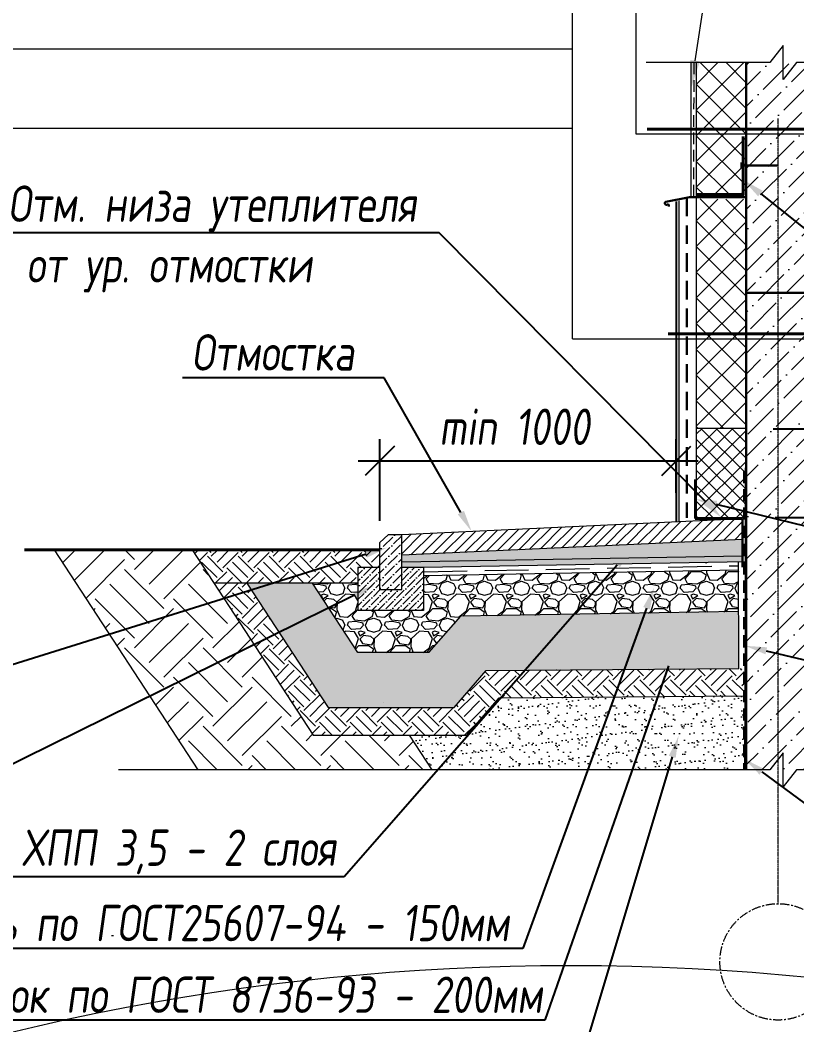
# Model space of a CAD drawing. Header units: millimetres. Extents: x -391859 to 9713180, y -178574 to 166066.
# Drawn here: x -385654 to -382986, y 86345 to 89798 of the extents above; entities that cross this region are included whole.
import ezdxf
from ezdxf import colors
from ezdxf.entities.mleader import LeaderData, LeaderLine
from ezdxf.math import Vec2, Vec3

# ---------------------------------------------------------------- set-up
doc = ezdxf.new("R2010")
doc.units = ezdxf.units.MM
doc.header["$MEASUREMENT"] = 0
for name, pattern in [('CENTER', [2, 1.25, -0.25, 0.25, -0.25]), ('HIDDEN', [6, 4, -2]), ('HIDDEN2', [4.7625, 3.175, -1.5875]), ('ГОСТ 2.303 4', [7, 5, -2, 0]), ('сечения_8c_HIDDEN', [0.375, 0.25, -0.125])]:
    doc.linetypes.add(name, pattern=pattern)
doc.layers.get('0').update_dxf_attribs({"lineweight": 9})
for name, color, linetype, lineweight in [('+АР_Стены внутренние', 7, 'Continuous', 18), ('АР.РД_Выноски', 7, 'Continuous', 9), ('АР_Лестницы', 7, 'Continuous', 15), ('АР_Навесной фасад', 7, 'Continuous', 5), ('АР_Оси', 7, 'Continuous', 9), ('АР_Оси_Разм', 7, 'Continuous', 15), ('АР_Перегородки кирпич', 7, 'Continuous', 30), ('АР_Перекрытие', 7, 'Continuous', 30), ('АР_Тонкие', 7, 'Continuous', 5), ('АР_Штриховка', 7, 'Continuous', 0)]:
    doc.layers.add(name, color=color, linetype=linetype, lineweight=lineweight)
doc.layers.add('25. ЗАЛИВКА ЗОН', color=7, linetype='Continuous', lineweight=0, transparency=0.2)
doc.styles.add('GOST 2.304', font='CS_Gost2304.shx')
doc.styles.add('Архитект', font='isocpeur.ttf', dxfattribs={"width": 0.8, "oblique": 8})
doc.styles.add('Архитектурный размер', font='isocpeur.ttf', dxfattribs={"width": 0.8, "oblique": 8})
doc.dimstyles.new('KK 100', dxfattribs={"dimscale": 100, "dimtxt": 3, "dimasz": 2, "dimexe": 1.5, "dimexo": 2, "dimtad": 1, "dimdec": 0, "dimtxsty": 'GOST 2.304', "dimblk": 'OBLIQUE', "dimcen": 2.5, "dimdle": 1.5, "dimadec": 0, "dimazin": 0, "dimtfac": 1, "dimtdec": 0, "dimtmove": 0, "dimatfit": 3, "dimarcsym": 0})
pattern_1 = [(45, (-893862.52, -202281.3), (0, 106.066017), [75, -75]), (45, (-893882.405, -202261.415), (0, 106.066017), [75, -75]), (45, (-893902.29, -202241.53), (0, 106.066017), [75, -75]), (135, (-893902.29, -202228.27), (-106.066017, 7e-15), [75, -75]), (135, (-893882.405, -202208.38), (-106.066017, 7e-15), [75, -75]), (135, (-893862.52, -202188.495), (-106.066017, 7e-15), [75, -75])]

# ---------------------------------------------------------------- blocks, each defined once
blk = doc.blocks.new('_Oblique')
at = {"color": 0, "linetype": 'ByBlock', "lineweight": -2}
blk.add_line((-0.5, -0.5), (0.5, 0.5), dxfattribs=at)
blk = doc.blocks.new('*D1627')
at = {"layer": 'АР_Оси_Разм', "color": 0, "lineweight": -2, "transparency": 16777216}
for p, q in [((-384418.5, 88077.1, 0), (-384418.5, 88358.2, 0)), ((-383400.3, 88173, 0), (-383400.3, 88358.2, 0)), ((-384493.5, 88283.2, 0), (-383325.3, 88283.2, 0))]:
    blk.add_line(p, q, dxfattribs=at)
at = {"layer": 'АР_Оси_Разм', "color": 0, "lineweight": -2, "transparency": 16777216, "xscale": 100, "yscale": 100, "zscale": 100, "rotation": 180}
blk.add_blockref('_Oblique', (-384418.5, 88283.2, 0), dxfattribs=at)
at = {"layer": 'АР_Оси_Разм', "color": 0, "lineweight": -2, "transparency": 16777216, "xscale": 100, "yscale": 100, "zscale": 100}
blk.add_blockref('_Oblique', (-383400.3, 88283.2, 0), dxfattribs=at)
at = {"layer": 'АР_Оси_Разм', "color": 0, "lineweight": 9, "transparency": 16777216, "insert": (-383955.9, 88400.2, 0), "char_height": 125, "attachment_point": 5, "style": 'Архитектурный размер', "bg_fill": 3, "box_fill_scale": 1.25, "bg_fill_color": 256, "bg_fill_true_color": 13158600, "bg_fill_transparency": 0}
blk.add_mtext('min 1000', dxfattribs=at)
blk = doc.blocks.new('*D1628')
at = {"layer": 'АР_Оси_Разм', "color": 0, "lineweight": -2, "transparency": 16777216}
for p, q in [((-382452.4, 88013.4), (-382452.4, 88468.3)), ((-383067.1, 88393.3), (-382377.4, 88393.3)), ((-383060.3, 88088.4), (-382377.4, 88088.4))]:
    blk.add_line(p, q, dxfattribs=at)
at = {"layer": 'АР_Оси_Разм', "color": 0, "lineweight": 9, "transparency": 16777216, "insert": (-382548.8, 88364.4), "char_height": 125, "attachment_point": 5, "rotation": 90, "style": 'Архитектурный размер', "bg_fill": 3, "box_fill_scale": 1.25, "bg_fill_color": 256, "bg_fill_true_color": 13158600, "bg_fill_transparency": 0}
blk.add_mtext('min 300', dxfattribs=at)
at = {"layer": 'АР_Оси_Разм', "color": 0, "lineweight": -2, "transparency": 16777216, "xscale": 100, "yscale": 100, "zscale": 100}
for p, rotation in [((-382452.4, 88393.3), 90), ((-382452.4, 88088.4), 270)]:
    blk.add_blockref('_Oblique', p, dxfattribs=dict(at, rotation=rotation))

msp = doc.modelspace()

# ---------------------------------------------------------------- hatches: boundary and pattern name
at = {"layer": 'АР_Перегородки кирпич', "lineweight": 0, "ltscale": 100, "transparency": 33554610}
h = msp.add_hatch(dxfattribs=at)
h.set_pattern_fill('GRAVEL', color=256, scale=5)
h.set_pattern_definition([(228.0127875, (-1202990.894, -262294.237), (-1016.00000008, -1142.99999993), [17.086072, -1691.524182]), (184.969741, (-1203002.324, -262306.937), (1523.999999397, 127.000007235), [29.320236, -2902.702445]), (132.5104471, (-1203031.534, -262309.477), (1270.000000536, -1396.99999951), [20.674076, -2046.73614]), (267.273689, (-1203081.064, -262341.227), (127.000000266, 2539.999999987), [26.700226, -2643.321871]), (292.8336542, (-1203082.334, -262367.897), (-635.000000053, 1523.999999978), [26.181685, -2591.990387]), (357.273689, (-1203072.174, -262392.027), (-2539.999999987, 127.000000266), [26.700226, -2643.321871]), (37.69424047, (-1203045.504, -262393.297), (-1650.999999927, -1270.000000095), [35.309683, -3495.655766]), (72.2553284, (-1203017.564, -262371.707), (889.00000024, 2793.999999924), [33.335976, -3300.26283]), (121.4295656, (-1203007.404, -262339.957), (-1016.000000144, 1650.99999991), [26.79065, -2652.277285]), (175.2363583, (-1203021.374, -262317.097), (1396.99999998, -127.00000022), [30.585664, -1498.696847]), (222.3974378, (-1203051.854, -262314.557), (-1523.999999951, -1397.000000053), [39.553896, -3915.838626]), (138.8140748, (-1202955.334, -262342.497), (-888.99999995, 762.00000006), [13.500227, -1336.528291]), (171.4692344, (-1202965.494, -262333.607), (1651.000000044, -253.99999971), [25.684099, -2542.73195]), (225, (-1202990.89, -262329.8), (-2e-14, -127), [17.960467, -161.644655]), (203.1985905, (-1202999.784, -262314.557), (635.00000002, 253.99999996), [9.672066, -957.531118]), (291.8014095, (-1203008.674, -262318.367), (-127, 381), [13.678281, -670.23765]), (30.9637565, (-1203003.594, -262331.067), (381, 254), [22.215983, -718.314908]), (161.565051, (-1202984.544, -262319.637), (254, -127), [16.064357, -385.544906]), (16.3895403, (-1203082.334, -262318.367), (1270, 381), [22.5044, -2227.941334]), (70.3461759, (-1203060.744, -262312.017), (-508.00000005, -1396.99999998), [18.879947, -1869.110784]), (293.1985905, (-1202984.544, -262294.237), (-253.99999996, 635.00000002), [19.344005, -947.85918]), (343.6104597, (-1202976.924, -262312.017), (-1270.000000027, 380.99999991), [22.5044, -2227.941334]), (339.4439548, (-1203082.334, -262397.107), (-635, 254), [21.70176, -1063.386716]), (294.7751406, (-1203062.014, -262404.727), (-635.00000076, 1396.99999966), [18.183606, -1800.179669]), (66.8014095, (-1202983.274, -262421.237), (253.99999996, 635.00000002), [19.344005, -947.85918]), (17.3540246, (-1202975.654, -262403.457), (-1650.99999997, -508.000000107), [21.289137, -2107.618799]), (69.4439548, (-1203045.504, -262421.237), (-254, -635), [10.85088, -1074.237596]), (101.3099325, (-1202990.894, -262421.237), (-127, 508), [6.47573, -641.099748]), (165.9637565, (-1202992.164, -262414.887), (381, -127), [26.181685, -497.45273]), (186.009006, (-1203017.564, -262408.537), (1269.999999993, 127.000000066), [24.26335, -2402.068243]), (303.6900675, (-1203003.594, -262342.497), (-127, 254), [18.316194, -439.588818]), (353.1572266, (-1202993.434, -262357.737), (2159.000000013, -253.999999887), [31.977838, -3165.800453]), (60.9453959, (-1202961.684, -262361.547), (-508.00000001, -889), [13.075412, -1294.469616]), (90, (-1202955.33, -262350.12), (-127, 127), [7.62, -119.38]), (120.2564372, (-1203020.104, -262404.727), (507.99999994, -889.00000004), [17.643348, -1746.697039]), (48.0127875, (-1203028.994, -262389.487), (1016.00000008, 1142.99999993), [34.172144, -1674.43811]), (0, (-1203006.13, -262364.09), (127, 127), [33.02, -93.98]), (325.3048465, (-1202973.114, -262364.087), (1270.00000048, -888.99999931), [20.080478, -1987.965836]), (254.054604, (-1202956.604, -262375.517), (-127, -508), [18.491454, -906.082502]), (207.64597536, (-1202961.684, -262393.297), (-2413.00000009, -1269.99999983), [30.107255, -2980.623221]), (175.42607874, (-1202988.354, -262407.267), (-1651, 127), [31.851473, -3153.292323])])
h.paths.add_polyline_path([(-383186.74, 87765.424), (-384140.143, 87748.966), (-384249.797, 87624.096), (-384493.716, 87624.096), (-384649.81, 87862.628), (-384493.716, 87862.628), (-384493.716, 87769.056), (-384267.979, 87769.056), (-384267.979, 87888.226), (-383185.768, 87906.484)])
at = {"layer": 'АР_Перегородки кирпич', "lineweight": 0, "ltscale": 50, "transparency": 33554610}
h = msp.add_hatch(dxfattribs=at)
h.set_pattern_fill('ANSI36', color=256, scale=120)
h.set_pattern_definition([(45, (-893862.518, -202281.302), (7.9549513, 29.16815472), [37.5, -7.5, 0, -7.5])])
h.paths.add_polyline_path([(-384267.979, 87769.056), (-384493.716, 87769.056), (-384493.716, 87916.279), (-384418.476, 87916.279), (-384418.476, 87841.028), (-384343.237, 87841.028), (-384343.237, 87916.279), (-384267.979, 87916.279)])
at = {"layer": 'АР_Перегородки кирпич', "lineweight": 0, "ltscale": 70, "transparency": 33554610}
h = msp.add_hatch(dxfattribs=at)
h.set_pattern_fill('EARTH', color=256, scale=300, angle=45)
h.set_pattern_definition(pattern_1)
h.paths.add_polyline_path([(-384008.915, 87468.748), (-384120.182, 87340.562), (-384647.38, 87340.562), (-384988.583, 87862.628), (-384875.547, 87862.628), (-384596.184, 87435.183), (-384163.345, 87435.183), (-384052.878, 87562.446), (-383167.101, 87569.541), (-383167.101, 87476.075)])
at = {"layer": 'АР_Перегородки кирпич', "lineweight": 0, "ltscale": 100, "transparency": 33554610}
h = msp.add_hatch(dxfattribs=at)
h.set_pattern_fill('AR-SAND', color=256)
h.set_pattern_definition([(37.5, (-1203082.334, -262421.237), (-1.6000313, 48.9413237), [0, -38.608, 0, -43.18, 0, -41.275]), (7.5, (-1203082.334, -262421.24), (44.9523283, 71.68251), [0, -20.828, 0, -34.798, 0, -13.335]), (327.5, (-1203113.576, -262421.237), (79.099237, 0.1437185), [0, -12.7, 0, -45.72, 0, -59.69]), (317.5, (-1203113.576, -262421.24), (76.355645, 22.2929323), [0, -6.35, 0, -29.972, 0, -34.29])])
h.paths.add_polyline_path([(-383168.971, 87221.529), (-384239.876, 87221.529), (-384317.672, 87340.562), (-384120.182, 87340.562), (-384008.915, 87468.748), (-383165.231, 87474.731)])
at = {"layer": 'АР_Тонкие'}
h = msp.add_hatch(dxfattribs=at)
h.set_pattern_fill('AR-SAND', color=0, scale=20)
h.set_pattern_definition([(37.5, (-893862.518, -202281.302), (-1.2598672, 38.5364754), [0, -30.4, 0, -34, 0, -32.5]), (7.5, (-893862.52, -202281.3), (35.395534, 56.4429213), [0, -16.4, 0, -27.4, 0, -10.5]), (327.5, (-893887.118, -202281.302), (62.2828372, 0.113181), [0, -10, 0, -36, 0, -47]), (317.5, (-893887.12, -202281.3), (60.122532, 17.5535113), [0, -5, 0, -23.6, 0, -27])])
h.paths.add_polyline_path([(-383185.805, 87569.955), (-384052.878, 87562.446), (-384163.345, 87435.183), (-384596.184, 87435.183), (-384875.547, 87862.628), (-384649.81, 87862.628), (-384493.716, 87624.096), (-384249.797, 87624.096), (-384140.143, 87748.966), (-383185.987, 87765.585)])
at = {"layer": 'АР_Штриховка', "lineweight": 0, "true_color": 0x000000, "transparency": 33554559}
h = msp.add_hatch(dxfattribs=at)
h.set_pattern_fill('ANSI36', color=18, scale=400)
h.set_pattern_definition([(45, (-893862.52, -202281.3), (26.5165043, 97.2271824), [125, -25, 0, -25])])
h.paths.add_polyline_path([(-383160.259, 87221.529), (-382720.262, 87221.529), (-382720.258, 88860.052), (-382950.26, 88860.052), (-382950.26, 89080.044), (-382820.26, 89080.044), (-382820.26, 89650.178), (-383162.729, 89653.178), (-383160.314, 88860.052)])

# ---------------------------------------------------------------- linework, layer by layer
at = {"layer": '+АР_Стены внутренние', "lineweight": 25, "ltscale": 50, "elevation": -950}
msp.add_lwpolyline([(-383400.26, 89174.751), (-383400.26, 88072.969)], dxfattribs=at)
at = {"ltscale": 100, "elevation": -950}
for points in [[(-382412.071, 89651.596), (-382986.946, 89651.596), (-383033.048, 89593.508), (-383033.048, 89710.364), (-383079.149, 89651.596), (-383504.159, 89651.596)], [(-382412.071, 87221.529), (-382986.946, 87221.529), (-383033.048, 87163.441), (-383033.048, 87280.297), (-383079.149, 87221.529), (-385316.393, 87221.529)]]:
    msp.add_lwpolyline(points, dxfattribs=at)
at = {"lineweight": 30, "ltscale": 150, "elevation": -1900}
msp.add_lwpolyline([(-383160.26, 89188.815), (-383354.344, 89189.057), (-383436.37, 89173.838, 0.88513828), (-383433.266, 89162.722), (-383430.185, 89164.274, -0.66056407), (-383425.428, 89160.669), (-383425.564, 89157.349)], format="xyb", dxfattribs=at)
at = {"layer": '25. ЗАЛИВКА ЗОН', "lineweight": 13, "ltscale": 500}
msp.add_circle((-383762.084, 78452.879, -1900), 8096.534, dxfattribs=at)
at = {"layer": 'АР.РД_Выноски', "ltscale": 50}
for p, q in [((-383537.824, 89405.425, -950), (-383537.824, 92803.807, -950)), ((-383756.358, 88702.044, -950), (-383756.358, 91047.607, -950)), ((-383756.358, 89697.607, -950), (-388800.328, 89697.607, -950)), ((-383756.358, 89424.825, -950), (-388800.328, 89424.825, -950)), ((-382821.699, 89405.425, -950), (-383537.824, 89405.425, -950)), ((-383756.358, 88702.044, -950), (-382777.683, 88702.044, -950))]:
    msp.add_line(p, q, dxfattribs=at)
at = {"layer": 'АР.РД_Выноски', "linetype": 'ByBlock', "lineweight": 40}
for p, q in [((-382821.699, 89423.57, -950), (-383499.844, 89423.57, -950)), ((-382781.266, 88720.189, -950), (-383427.504, 88720.189, -950))]:
    msp.add_line(p, q, dxfattribs=at)
at = {"layer": 'АР.РД_Выноски', "color": 18, "linetype": 'HIDDEN', "lineweight": 9, "ltscale": 10, "true_color": 0x000000, "elevation": 585.865}
msp.add_lwpolyline([(-383340.26, 89651.596), (-383340.836, 89189.04)], dxfattribs=at)
at = {"layer": 'АР_Навесной фасад', "ltscale": 50}
for p, q in [((-383330.26, 88088.365, -1824.232), (-383330.26, 89651.596, -950)), ((-383160.26, 89343.044, -1900), (-383160.26, 88088.365, -1900)), ((-383390.26, 88073.434, -1900), (-383390.26, 89176.606, -1900))]:
    msp.add_line(p, q, dxfattribs=at)
at = {"layer": 'АР_Навесной фасад', "ltscale": 100}
for p, q in [((-383330.16, 88395.965, -950), (-383160.26, 88395.965, -950)), ((-383330.26, 88088.365, -1824.232), (-383160.26, 88088.365, 0))]:
    msp.add_line(p, q, dxfattribs=at)
at = {"layer": 'АР_Навесной фасад', "ltscale": 100, "elevation": 585.865}
msp.add_lwpolyline([(-383350.26, 89651.596), (-383350.259, 89189.052)], dxfattribs=at)
at = {"layer": 'АР_Навесной фасад', "ltscale": 50, "elevation": -1314.135}
msp.add_lwpolyline([(-383330.26, 89190.05), (-383330.26, 89651.596)], dxfattribs=at)
at = {"layer": 'АР_Оси', "linetype": 'CENTER', "lineweight": 9, "ltscale": 0.1}
msp.add_line((-383050.26, 86761.36, -950), (-383050.26, 89460.099, -950), dxfattribs=at)
at = {"layer": 'АР_Оси', "linetype": 'CENTER', "lineweight": 9, "ltscale": 25}
msp.add_circle((-383050.26, 86561.36, -950), 200, dxfattribs=at)
at = {"layer": 'АР_Перекрытие', "color": 7, "lineweight": 30}
for p, q in [((-383176.053, 89297.924, -3217.325), (-383050.26, 89297.924, 300.879)), ((-383176.05, 89287.924, -3217.241), (-383176.05, 89307.924, -3217.241))]:
    msp.add_line(p, q, dxfattribs=at)
at = {"layer": 'АР_Перекрытие', "linetype": 'ByBlock', "lineweight": 30}
msp.add_line((-382950.26, 88860.052, -950), (-383160.26, 88860.052, -950), dxfattribs=at)
at = {"layer": 'АР_Перекрытие', "color": 7, "lineweight": 30, "elevation": -950}
msp.add_lwpolyline([(-383160.26, 87221.529), (-383160.26, 89651.596)], dxfattribs=at)
at = {"layer": 'АР_Перекрытие', "color": 7, "lineweight": 40, "elevation": -950}
msp.add_lwpolyline([(-383330.26, 89198.138), (-383169.845, 89198.138), (-383169.845, 89398.138)], dxfattribs=at)
at = {"layer": 'АР_Тонкие', "color": 0}
for p, q in [((-383172.405, 88083.561, 0), (-384343.237, 88029.134, 0)), ((-384418.476, 88002.712, 0), (-384390.453, 88029.134, 0)), ((-384343.237, 88029.134, 0), (-384390.453, 88029.134, 0)), ((-384343.237, 87841.028, 0), (-384343.237, 88029.134, 0)), ((-384418.476, 87841.028, 0), (-384418.476, 88002.712, 0)), ((-383172.405, 88013.13, 0), (-384343.237, 87958.705, 0)), ((-385063.396, 87977.096, 0), (-384647.38, 87340.562, 0)), ((-383172.405, 87955.274, 0), (-384343.237, 87935.485, 0)), ((-383160.339, 87936.384, -973.278), (-384267.979, 87916.279, 0)), ((-384418.476, 87916.279, 0), (-384493.735, 87916.279, 0)), ((-384493.716, 87916.279, 0), (-384493.716, 87769.056, 0)), ((-384267.979, 87916.279, 0), (-384343.237, 87916.279, 0)), ((-384267.979, 87916.279, 0), (-384267.979, 87769.056, 0)), ((-383186.747, 87907.071, -950), (-384267.979, 87888.226, 0)), ((-384493.716, 87862.628, 0), (-384988.583, 87862.628, 0)), ((-384875.547, 87862.628, 0), (-384596.184, 87435.183, 0)), ((-384493.716, 87624.096, 0), (-384649.81, 87862.628, 0)), ((-384418.476, 87841.028, 0), (-384343.237, 87841.028, 0)), ((-384267.979, 87769.056, 0), (-384493.716, 87769.056, 0)), ((-384249.797, 87624.096, 0), (-384140.143, 87748.966, 0)), ((-383186.33, 87765.02, -950), (-384140.143, 87748.966, 0)), ((-384249.797, 87624.096, 0), (-384493.716, 87624.096, 0)), ((-384163.345, 87435.183, 0), (-384052.878, 87562.446, 0)), ((-384052.878, 87562.446, 0), (-383185.687, 87569.541, -950)), ((-384120.182, 87340.562, 0), (-384008.915, 87468.748, 0)), ((-384008.915, 87468.748, 0), (-383162.383, 87476.101, -950)), ((-384596.184, 87435.183, 0), (-384163.345, 87435.183, 0)), ((-384647.38, 87340.562, 0), (-384120.182, 87340.562, 0))]:
    msp.add_line(p, q, dxfattribs=at)
at = {"layer": 'АР_Тонкие', "color": 0, "lineweight": 40}
msp.add_line((-384418.476, 87977.096, -950), (-385639.639, 87977.096, -950), dxfattribs=at)
at = {"layer": 'АР_Тонкие', "ltscale": 0.05}
for p, q in [((-385537.439, 87977.096, 0), (-385043.628, 87221.529, 0)), ((-384317.672, 87340.562, 0), (-384239.876, 87221.529, 0))]:
    msp.add_line(p, q, dxfattribs=at)
at = {"layer": 'АР_Тонкие', "lineweight": 30, "ltscale": 100}
msp.add_line((-384418.476, 87977.096, 0), (-385076.31, 87977.096, 0), dxfattribs=at)
at = {"layer": 'АР_Тонкие', "color": 172, "linetype": 'ГОСТ 2.303 4', "ltscale": 30, "true_color": 0x0000c8}
msp.add_line((-384267.979, 87902.227, 0), (-383186.439, 87922.493, -950), dxfattribs=at)
at = {"layer": 'АР_Тонкие', "lineweight": 0}
msp.add_line((-383185.687, 87569.541, -950), (-383186.467, 87935.91, -950), dxfattribs=at)
at = {"layer": 'АР_Тонкие', "color": 7, "linetype": 'Continuous', "ltscale": 100, "transparency": 33554687}
for p, q in [((-384187.885, 87889.894, 0), (-384195.371, 87889.106, 0)), ((-384405.397, 87454.067, 0), (-384405.397, 87454.067, 0))]:
    msp.add_line(p, q, dxfattribs=at)
at = {"layer": 'АР_Тонкие', "color": 4, "ltscale": 100}
msp.add_line((-385340.037, 86652.459), (-385332.926, 86652.459), dxfattribs=at)
at = {"layer": 'АР_Тонкие', "color": 18, "true_color": 0x000000, "elevation": -950}
msp.add_lwpolyline([(-383163.513, 87221.529), (-383160.26, 87954.285)], dxfattribs=at)

# ---------------------------------------------------------------- texts
at = {"layer": 'АР.РД_Выноски', "insert": (-388729.387, 91230.835, -1900), "char_height": 125, "width": 5043.18732, "attachment_point": 1, "line_spacing_factor": 1.08, "style": 'Архитектурный размер'}
msp.add_mtext('Керамогранитная плитка на клею 600х600                         -20мм Цементно-песчаная штукатурка по тканной металлической^Jd-0,8мм, с  ячейкой 14х14 мм                                       - 60мм\\P\\pxql;Минераловатные плиты {\\fISOCPEUR|b0|i1|c204|p34;\\Q0;\\W0.7;Rockwool Фасад БАТТС, (плотность 128 кг/м3) -}150м{\\fISOCPEUR|b0|i1|c204|p34;\\Q0;\\W0.7;м\\Q8;\\W0.8;\\P\\pq*;\\fISOCPEUR|b0|i0|c204|p34;\\C256;\\c0;(пеностекло h=300мм от ур. отмостки, 120кг/м3 -150мм)\\P}Гидроизоляция Техноэласт ЭПП в два слоя  \\PПраймер битумный Технониколь №01, 1 слой                                  Существующие наружные стены', dxfattribs=at)

# ---------------------------------------------------------------- leaders
at = {"layer": 'АР.РД_Выноски'}
ml = msp.add_multileader_mtext('Standard', dxfattribs=at)
ml.set_content('{\\C256;\\c0;Устройство антивандального базового слоя в границах первого этажа (от цоколя до отм. +3.500) усиленного щёлочестойкой «панцирной» защитной сеткой в 2 слоя.}', color=256, style='Архитект')
ml.set_leader_properties(color=256, lineweight=-1)
ml.build(insert=Vec2(0, 0))
ml.multileader.update_dxf_attribs({"text_left_attachment_type": 6, "text_right_attachment_type": 6, "dogleg_length": 64.629, "arrow_head_size": 100})
ctx = ml.context
ctx.base_point, ctx.char_height, ctx.arrow_head_size, ctx.landing_gap_size, ctx.plane_origin, ctx.plane_x_axis = Vec3(-379960.091, 90902.726, -950), 125, 100, 25, Vec3(-398435.632, 89615.303, -950), Vec3(-1, 0)
ctx.left_attachment, ctx.right_attachment = 6, 6
notes = []
notes.append((ctx, [(1, (1, 1, 0), (-383147.946, 90902.726, -950), (1, 0), 32.315, [(0, [(-383350.261, 89559.533, -950)], 0, [])])]))
ctx.mtext.insert, ctx.mtext.width, ctx.mtext.defined_height, ctx.mtext.flow_direction = Vec3(-383090.631, 91052.726, -950), 3451.56535, 278.461, 5
at = {"layer": 'АР_Тонкие'}
ml = msp.add_multileader_mtext('Standard', dxfattribs=at)
ml.set_content('\\A1;Бетон В15 F50', color=256, style='Архитект')
ml.set_leader_properties()
ml.build(insert=Vec2(0, 0))
ml.multileader.update_dxf_attribs({"text_left_attachment_type": 6, "text_right_attachment_type": 6, "dogleg_length": 50, "arrow_head_size": 75})
ctx = ml.context
ctx.base_point, ctx.char_height, ctx.arrow_head_size, ctx.landing_gap_size, ctx.plane_origin, ctx.plane_x_axis = Vec3(-385913.116, 87126.482), 125, 75, 12, Vec3(-406602.58, 113009.178), Vec3(-1, 0)
ctx.left_attachment, ctx.right_attachment = 6, 6
notes.append((ctx, [(1, (1, 1, 0), (-385911.729, 87126.482), (-1, 0), 1.387, [(0, [(-384438.291, 87854.686)], 0, [])])]))
ctx.mtext.insert, ctx.mtext.width, ctx.mtext.defined_height, ctx.mtext.flow_direction = Vec3(-386850.251, 87276.482), 2616.47841, 691.493, 5
ml = msp.add_multileader_mtext('Standard', dxfattribs=at)
ml.set_content('\\A1;Щебеночная смесь по ГОСТ25607-94 - 150мм', color=256, style='Архитект')
ml.set_leader_properties()
ml.build(insert=Vec2(0, 0))
ml.multileader.update_dxf_attribs({"text_left_attachment_type": 6, "text_right_attachment_type": 6, "dogleg_length": 50, "arrow_head_size": 75})
ctx = ml.context
ctx.base_point, ctx.char_height, ctx.arrow_head_size, ctx.landing_gap_size, ctx.plane_origin, ctx.plane_x_axis = Vec3(-383929.215, 86607.311), 125, 75, 12, Vec3(-407434.263, 112440.418), Vec3(-1, 0)
ctx.left_attachment, ctx.right_attachment = 6, 6
notes.append((ctx, [(1, (1, 1, 0), (-383927.828, 86607.311), (-1, 0), 1.387, [(0, [(-383476.267, 87847.191)], 0, [])])]))
ctx.mtext.insert, ctx.mtext.width, ctx.mtext.defined_height, ctx.mtext.flow_direction = Vec3(-386792.162, 86757.311), 3092.09039, 781.171, 5
ml = msp.add_multileader_mtext('Standard', dxfattribs=at)
ml.set_content('\\A1;Уплотненый песок по ГОСТ 8736-93 - 200мм', color=256, style='Архитект')
ml.set_leader_properties()
ml.build(insert=Vec2(0, 0))
ml.multileader.update_dxf_attribs({"text_left_attachment_type": 6, "text_right_attachment_type": 6, "dogleg_length": 50, "arrow_head_size": 75})
ctx = ml.context
ctx.base_point, ctx.char_height, ctx.arrow_head_size, ctx.landing_gap_size, ctx.plane_origin, ctx.plane_x_axis = Vec3(-383852.838, 86360.978), 125, 75, 12, Vec3(-407434.263, 112259.838), Vec3(-1, 0)
ctx.left_attachment, ctx.right_attachment = 6, 6
notes.append((ctx, [(1, (1, 1, 0), (-383851.451, 86360.978), (-1, 0), 1.387, [(0, [(-383402.012, 87649.78)], 0, [])])]))
ctx.mtext.insert, ctx.mtext.width, ctx.mtext.defined_height, ctx.mtext.flow_direction = Vec3(-386702.271, 86510.978), 3680.91343, 687.171, 5
ml = msp.add_multileader_mtext('Standard', dxfattribs=at)
ml.set_content('\\A1;Дополнительная гидроизоляционная мембрана Технониколь PLANTER STANDARD', color=256, style='Архитект')
ml.set_leader_properties()
ml.build(insert=Vec2(0, 0))
ml.multileader.update_dxf_attribs({"text_left_attachment_type": 6, "text_right_attachment_type": 6, "dogleg_length": 50, "arrow_head_size": 75})
ctx = ml.context
ctx.base_point, ctx.char_height, ctx.arrow_head_size, ctx.landing_gap_size, ctx.plane_origin, ctx.plane_x_axis = Vec3(-380032.032, 87421.586), 125, 75, 12, Vec3(-407434.263, 111573.671), Vec3(-1, 0)
ctx.left_attachment, ctx.right_attachment = 6, 6
notes.append((ctx, [(0, (1, 1, 0), (-382207.113, 87421.586), (1, 0), 25.946, [(0, [(-383163.832, 87647.584)], 0, [])])]))
ctx.mtext.insert, ctx.mtext.width, ctx.mtext.defined_height, ctx.mtext.flow_direction = Vec3(-382169.167, 87571.586), 2175.28419, 781.171, 5
ml = msp.add_multileader_mtext('Standard', dxfattribs=at)
ml.set_content('\\A1;Уплотненый, утрамбованный песок', color=256, style='Архитект')
ml.set_leader_properties()
ml.build(insert=Vec2(0, 0))
ml.multileader.update_dxf_attribs({"text_left_attachment_type": 6, "text_right_attachment_type": 6, "dogleg_length": 50, "arrow_head_size": 75})
ctx = ml.context
ctx.base_point, ctx.char_height, ctx.arrow_head_size, ctx.landing_gap_size, ctx.plane_origin, ctx.plane_x_axis = Vec3(-383807.579, 86072.928), 125, 75, 12, Vec3(-405515.171, 110235.733), Vec3(-1, 0)
ctx.left_attachment, ctx.right_attachment = 6, 6
notes.append((ctx, [(1, (1, 1, 0), (-383772.294, 86072.928), (-1, 0), 35.284, [(0, [(-383392.272, 87337.744)], 0, [])])]))
ctx.mtext.insert, ctx.mtext.width, ctx.mtext.defined_height, ctx.mtext.flow_direction = Vec3(-386041.471, 86235.428), 2429.35835, 666.168, 5
ml = msp.add_multileader_mtext('Standard', dxfattribs=at)
ml.set_content('\\A1;Двухслойная гидроизоляция Гидростеклоизол ХПП 3,5', color=256, style='Архитект')
ml.set_leader_properties()
ml.build(insert=Vec2(0, 0))
ml.multileader.update_dxf_attribs({"text_left_attachment_type": 6, "text_right_attachment_type": 6, "dogleg_length": 50, "arrow_head_size": 75})
ctx = ml.context
ctx.base_point, ctx.char_height, ctx.arrow_head_size, ctx.landing_gap_size, ctx.plane_origin, ctx.plane_x_axis = Vec3(-380425.316, 86580.326), 125, 75, 12, Vec3(-405515.171, 110642.164), Vec3(-1, 0)
ctx.left_attachment, ctx.right_attachment = 6, 6
notes.append((ctx, [(0, (1, 1, 0), (-382249.803, 86580.326), (1, 0), 35.284, [(0, [(-383167.101, 87259.526)], 0, [])])]))
ctx.mtext.insert, ctx.mtext.width, ctx.mtext.defined_height, ctx.mtext.flow_direction = Vec3(-382202.519, 86742.826), 2429.35835, 666.168, 5
for ctx, leaders in notes:
    for number, flags, end, landing, length, lines in leaders:
        leader = LeaderData()
        leader.index, (leader.has_last_leader_line, leader.has_dogleg_vector, leader.attachment_direction) = number, flags
        leader.last_leader_point, leader.dogleg_vector, leader.dogleg_length = Vec3(end), Vec3(landing), length
        for number, points, colour, breaks in lines:
            line = LeaderLine()
            line.index, line.vertices, line.color, line.breaks = number, Vec3.list(points), colors.encode_raw_color(colour), breaks
            leader.lines.append(line)
        ctx.leaders.append(leader)

# ---------------------------------------------------------------- next in the draw order: dimensions: what is measured, and where the dimension line sits
at = {"layer": 'АР_Оси_Разм', "lineweight": 9}
dim = msp.add_linear_dim(base=(-383400.26, 88283.189, 0), p1=(-384418.476, 87977.096, 0), p2=(-383400.26, 88072.969, 0), text='min 1000', dimstyle='KK 100', override={"dimtxt": 1.25, "dimasz": 1, "dimexe": 0.75, "dimexo": 1, "dimgap": 0.3, "dimtxsty": 'Архитектурный размер', "dimdle": 0.75, "dimtmove": 1, "dimtfill": 1}, dxfattribs=at)
dim.commit()
dim.dimension.update_dxf_attribs({"geometry": '*D1627', "text_midpoint": (-383955.924, 88307.64, 0), "dimtype": 160})

# ---------------------------------------------------------------- next in the draw order: hatches: boundary and pattern name
at = {"layer": 'АР_Перегородки кирпич', "lineweight": 0, "ltscale": 50, "transparency": 33554610}
h = msp.add_hatch(dxfattribs=at)
h.set_pattern_fill('ANSI36', color=256, scale=150)
h.set_pattern_definition([(45, (-893862.518, -202281.302), (9.9436891, 36.4601934), [46.875, -9.375, 0, -9.375])])
h.paths.add_polyline_path([(-384343.237, 87841.028), (-384418.476, 87841.028), (-384418.476, 88002.712), (-384390.453, 88029.134), (-384343.237, 88029.134)])
at = {"layer": 'АР_Перегородки кирпич', "lineweight": 0, "ltscale": 100, "transparency": 33554610}
h = msp.add_hatch(dxfattribs=at)
h.set_pattern_fill('EARTH', color=256, scale=30, angle=45)
h.set_pattern_definition([(45, (-1203082.33, -262421.24), (0, 269.407684), [190.5, -190.5]), (45, (-1203132.85, -262370.72), (0, 269.407684), [190.5, -190.5]), (45, (-1203183.36, -262320.2), (0, 269.407684), [190.5, -190.5]), (135, (-1203183.36, -262286.53), (-269.407684, 0), [190.5, -190.5]), (135, (-1203132.85, -262236.02), (-269.407684, 0), [190.5, -190.5]), (135, (-1203082.33, -262185.5), (-269.407684, 0), [190.5, -190.5])])
h.paths.add_polyline_path([(-385043.628, 87221.529), (-385537.439, 87977.096), (-385063.396, 87977.152), (-384647.38, 87340.562), (-384317.672, 87340.562), (-384239.876, 87221.529)])
at = {"layer": 'АР_Перегородки кирпич', "lineweight": 0, "ltscale": 70, "transparency": 33554610}
h = msp.add_hatch(dxfattribs=at)
h.set_pattern_fill('EARTH', color=256, scale=300, angle=45)
h.set_pattern_definition(pattern_1)
h.paths.add_polyline_path([(-384493.716, 87862.628), (-384988.583, 87862.628), (-385063.396, 87977.096), (-384418.476, 87977.096), (-384418.476, 87916.279), (-384493.716, 87916.279)])

# ---------------------------------------------------------------- next in the draw order: linework, layer by layer
at = {"layer": 'АР_Лестницы', "color": 18, "linetype": 'HIDDEN2', "lineweight": 30, "ltscale": 20, "true_color": 0x000000}
msp.add_line((-383364.274, 89187.214, -1900), (-383364.274, 88087.674, -1900), dxfattribs=at)

# ---------------------------------------------------------------- next in the draw order: leaders
at = {"layer": 'АР_Тонкие'}
ml = msp.add_multileader_mtext('Standard', dxfattribs=at)
ml.set_content('\\A1;Дополнительная гидроизоляционная Гидростеклоизол ХПП 3,5', color=256, style='Архитект')
ml.set_leader_properties()
ml.build(insert=Vec2(0, 0))
ml.multileader.update_dxf_attribs({"text_left_attachment_type": 6, "text_right_attachment_type": 6, "dogleg_length": 50, "arrow_head_size": 75})
ctx = ml.context
ctx.base_point, ctx.char_height, ctx.arrow_head_size, ctx.landing_gap_size, ctx.plane_origin, ctx.plane_x_axis = Vec3(-379806.125, 87891.388, 950), 125, 75, 12, Vec3(-405547.149, 114385.757, 950), Vec3(-1, 0)
ctx.left_attachment, ctx.right_attachment = 6, 6
notes = []
notes.append((ctx, [(0, (1, 1, 0), (-382264.197, 87891.388, 950), (1, 0), 138.87, [(0, [(-383335.475, 88151.629, 950)], 0, [])])]))
ctx.mtext.insert, ctx.mtext.width, ctx.mtext.defined_height, ctx.mtext.flow_direction = Vec3(-382113.327, 88053.888, 950), 2429.35835, 961.133, 5
ml = msp.add_multileader_mtext('Standard', dxfattribs=at)
ml.set_content('\\A1;Бетонный бортовой камень', color=256, style='Архитект')
ml.set_leader_properties()
ml.build(insert=Vec2(0, 0))
ml.multileader.update_dxf_attribs({"text_left_attachment_type": 6, "text_right_attachment_type": 6, "dogleg_length": 50, "arrow_head_size": 75})
ctx = ml.context
ctx.base_point, ctx.char_height, ctx.arrow_head_size, ctx.landing_gap_size, ctx.plane_origin, ctx.plane_x_axis = Vec3(-385783.925, 87550.638), 125, 75, 12, Vec3(-406569.85, 113215.245), Vec3(-1, 0)
ctx.left_attachment, ctx.right_attachment = 6, 6
notes.append((ctx, [(1, (1, 1, 0), (-385782.538, 87550.638), (-1, 0), 1.387, [(0, [(-384394.279, 87984.774)], 0, [])])]))
ctx.mtext.insert, ctx.mtext.width, ctx.mtext.defined_height, ctx.mtext.flow_direction = Vec3(-387533.493, 87713.138), 2616.47841, 691.493, 5
ml = msp.add_multileader_mtext('Standard', dxfattribs=at)
ml.set_content('\\A1;Гидростеклоизол ХПП 3,5 - 2 слоя', color=256, style='Архитект')
ml.set_leader_properties()
ml.build(insert=Vec2(0, 0))
ml.multileader.update_dxf_attribs({"text_left_attachment_type": 6, "text_right_attachment_type": 6, "dogleg_length": 50, "arrow_head_size": 75})
ctx = ml.context
ctx.base_point, ctx.char_height, ctx.arrow_head_size, ctx.landing_gap_size, ctx.plane_origin, ctx.plane_x_axis = Vec3(-384542.204, 86853.768), 125, 75, 12, Vec3(-406327.299, 113479.813), Vec3(-1, 0)
ctx.left_attachment, ctx.right_attachment = 6, 6
notes.append((ctx, [(1, (1, 1, 0), (-384540.816, 86853.768), (-1, 0), 1.387, [(0, [(-383553.64, 87981.478)], 0, [])])]))
ctx.mtext.insert, ctx.mtext.width, ctx.mtext.defined_height, ctx.mtext.flow_direction = Vec3(-386771.636, 87016.268), 2616.47841, 691.493, 5
for ctx, leaders in notes:
    for number, flags, end, landing, length, lines in leaders:
        leader = LeaderData()
        leader.index, (leader.has_last_leader_line, leader.has_dogleg_vector, leader.attachment_direction) = number, flags
        leader.last_leader_point, leader.dogleg_vector, leader.dogleg_length = Vec3(end), Vec3(landing), length
        for number, points, colour, breaks in lines:
            line = LeaderLine()
            line.index, line.vertices, line.color, line.breaks = number, Vec3.list(points), colors.encode_raw_color(colour), breaks
            leader.lines.append(line)
        ctx.leaders.append(leader)

# ---------------------------------------------------------------- next in the draw order: dimensions: what is measured, and where the dimension line sits
at = {"layer": 'АР_Оси_Разм', "lineweight": 9}
dim = msp.add_linear_dim(base=(-382452.385, 88393.328, 950), p1=(-383160.26, 88088.365, 0), p2=(-383167.101, 88393.328, 0), angle=90, text='min 300', dimstyle='KK 100', override={"dimtxt": 1.25, "dimasz": 1, "dimexe": 0.75, "dimexo": 1, "dimgap": 0.3, "dimtxsty": 'Архитектурный размер', "dimdle": 0.75, "dimtmove": 1, "dimtfill": 1}, dxfattribs=at)
dim.commit()
dim.dimension.update_dxf_attribs({"geometry": '*D1628', "text_midpoint": (-382456.238, 88364.351, 950), "dimtype": 160})

# ---------------------------------------------------------------- next in the draw order: hatches: boundary and pattern name
at = {"layer": 'АР_Навесной фасад', "ltscale": 50}
h = msp.add_hatch(dxfattribs=at)
h.set_pattern_fill('ANSI37', color=256, scale=500)
h.set_pattern_definition([(45, (-893862.52, -202281.3), (-44.194174, 44.194174), []), (135, (-893862.52, -202281.3), (-44.194174, -44.194174), [])])
h.paths.add_polyline_path([(-383330.26, 89198.138), (-383160.26, 89198.138), (-383160.264, 89651.593), (-383330.264, 89651.598)])
h.paths.add_polyline_path([(-383285.602, 87931.111), (-383330.255, 87931.111), (-383330.256, 87928.365)])
h = msp.add_hatch(dxfattribs=at)
h.set_pattern_fill('ANSI37', color=256, scale=500)
h.set_pattern_definition([(45, (-893863.1, -202749.87), (-44.194174, 44.194174), []), (135, (-893863.1, -202749.87), (-44.194174, -44.194174), [])])
h.paths.add_polyline_path([(-383330.21, 88395.965), (-383160.21, 88395.965), (-383160.848, 89183.026), (-383330.848, 89183.031)])
h.paths.add_polyline_path([(-383286.187, 87462.544), (-383330.84, 87462.544), (-383330.84, 87459.798)])
h = msp.add_hatch(dxfattribs=at)
h.set_pattern_fill('ANSI37', color=256, scale=300)
h.set_pattern_definition([(45, (-893862.518, -202281.302), (-26.5165043, 26.5165043), []), (135, (-893862.518, -202281.302), (-26.5165043, -26.5165043), [])])
h.paths.add_polyline_path([(-383160.26, 88088.365), (-383330.26, 88088.365), (-383330.26, 88395.965), (-383160.26, 88395.965)])
at = {"layer": 'АР_Перегородки кирпич', "lineweight": 0, "ltscale": 100, "transparency": 33554610}
h = msp.add_hatch(dxfattribs=at)
h.set_pattern_fill('ANSI31', color=256, scale=200)
h.set_pattern_definition([(45, (-893862.518, -202281.302), (-17.6776695, 17.6776695), [])])
h.paths.add_polyline_path([(-383172.405, 88013.13), (-384343.237, 87958.705), (-384343.237, 88029.134), (-383172.405, 88083.561)])
at = {"layer": 'АР_Тонкие'}
h = msp.add_hatch(dxfattribs=at)
h.set_pattern_fill('AR-SAND', color=0, scale=10)
h.set_pattern_definition([(37.5, (-893862.518, -202281.302), (-0.6299336, 19.2682377), [0, -15.2, 0, -17, 0, -16.25]), (7.5, (-893862.518, -202281.302), (17.697767, 28.2214607), [0, -8.2, 0, -13.7, 0, -5.25]), (327.5, (-893874.818, -202281.302), (31.1414186, 0.05659054), [0, -5, 0, -18, 0, -23.5]), (317.5, (-893874.818, -202281.302), (30.061266, 8.7767556), [0, -2.5, 0, -11.8, 0, -13.5])])
h.paths.add_polyline_path([(-384267.979, 87916.279), (-384343.237, 87916.279), (-384343.237, 87958.705), (-383172.405, 88013.13), (-383172.405, 87955.274), (-383172.425, 87954.7), (-383172.386, 87936.436)])

# ---------------------------------------------------------------- next in the draw order: linework, layer by layer
at = {"layer": 'АР_Перекрытие', "color": 7, "linetype": 'сечения_8c_HIDDEN', "lineweight": 30, "ltscale": 3, "elevation": -950}
msp.add_lwpolyline([(-383167.101, 87221.529), (-383167.101, 88259.248)], dxfattribs=at)
at = {"layer": 'АР_Перекрытие', "color": 7, "linetype": 'сечения_8c_HIDDEN', "lineweight": 30, "ltscale": 2, "elevation": 0}
msp.add_lwpolyline([(-383172.405, 87917.446), (-383172.405, 88083.561), (-383335.475, 88083.888), (-383335.475, 88219.371)], dxfattribs=at)

# ---------------------------------------------------------------- next in the draw order: leaders
at = {"layer": 'АР_Тонкие'}
ml = msp.add_multileader_mtext('Standard', dxfattribs=at)
ml.set_content('\\A1;Отм. низа утеплителя\\P от ур. отмостки', color=256, style='Архитект')
ml.set_leader_properties()
ml.build(insert=Vec2(0, 0))
ml.multileader.update_dxf_attribs({"text_left_attachment_type": 6, "text_right_attachment_type": 6, "dogleg_length": 50, "arrow_head_size": 75})
ctx = ml.context
ctx.base_point, ctx.char_height, ctx.arrow_head_size, ctx.landing_gap_size, ctx.plane_origin, ctx.plane_x_axis = Vec3(-384246.385, 89066.827, -912.116), 125, 75, 12, Vec3(-404643.674, 114280.958, -912.116), Vec3(-1, 0)
ctx.left_attachment, ctx.right_attachment = 6, 6
notes = []
notes.append((ctx, [(1, (1, 1, 0), (-384214.295, 89066.827, -912.116), (-1, 0), 32.09, [(0, [(-383245.26, 88088.365, -912.116)], 0, [])])]))
ctx.mtext.insert, ctx.mtext.width, ctx.mtext.defined_height, ctx.mtext.flow_direction = Vec3(-385695.885, 89229.327, -912.116), 2616.47841, 691.493, 5
ml = msp.add_multileader_mtext('Standard', dxfattribs=at)
ml.set_content('\\A1;Цокольный алюминиевый  профиль150мм', color=256, style='Архитект')
ml.set_leader_properties()
ml.build(insert=Vec2(0, 0))
ml.multileader.update_dxf_attribs({"text_left_attachment_type": 6, "text_right_attachment_type": 6, "dogleg_length": 50, "arrow_head_size": 75})
ctx = ml.context
ctx.base_point, ctx.char_height, ctx.arrow_head_size, ctx.landing_gap_size, ctx.plane_origin, ctx.plane_x_axis = Vec3(-380702.879, 88524.971), 125, 75, 12, Vec3(-405547.299, 114954.345), Vec3(-1, 0)
ctx.left_attachment, ctx.right_attachment = 6, 6
notes.append((ctx, [(0, (1, 1, 0), (-382264.347, 88524.971), (1, 0), 1.387, [(0, [(-383169.845, 89248.594)], 0, [])])]))
ctx.mtext.insert, ctx.mtext.width, ctx.mtext.defined_height, ctx.mtext.flow_direction = Vec3(-382250.96, 88687.471), 2429.35835, 961.133, 5
ml = msp.add_multileader_mtext('Standard', dxfattribs=at)
ml.set_content('\\A1;Отмостка', color=256, style='Архитект')
ml.set_leader_properties()
ml.build(insert=Vec2(0, 0))
ml.multileader.update_dxf_attribs({"text_left_attachment_type": 6, "text_right_attachment_type": 6, "dogleg_length": 50, "arrow_head_size": 75})
ctx = ml.context
ctx.base_point, ctx.char_height, ctx.arrow_head_size, ctx.landing_gap_size, ctx.plane_origin, ctx.plane_x_axis = Vec3(-384435.647, 88568.286, 0), 125, 75, 12, Vec3(-405501.472, 114232.892, 0), Vec3(-1, 0)
ctx.left_attachment, ctx.right_attachment = 6, 6
notes.append((ctx, [(1, (1, 1, 0), (-384403.556, 88568.286, 0), (-1, 0), 32.09, [(0, [(-384103.057, 88040.299, 0)], 0, [])])]))
ctx.mtext.insert, ctx.mtext.width, ctx.mtext.defined_height, ctx.mtext.flow_direction = Vec3(-385065.214, 88718.286, 0), 2616.47841, 691.493, 5
for ctx, leaders in notes:
    for number, flags, end, landing, length, lines in leaders:
        leader = LeaderData()
        leader.index, (leader.has_last_leader_line, leader.has_dogleg_vector, leader.attachment_direction) = number, flags
        leader.last_leader_point, leader.dogleg_vector, leader.dogleg_length = Vec3(end), Vec3(landing), length
        for number, points, colour, breaks in lines:
            line = LeaderLine()
            line.index, line.vertices, line.color, line.breaks = number, Vec3.list(points), colors.encode_raw_color(colour), breaks
            leader.lines.append(line)
        ctx.leaders.append(leader)

doc.saveas('drawing.dxf')
